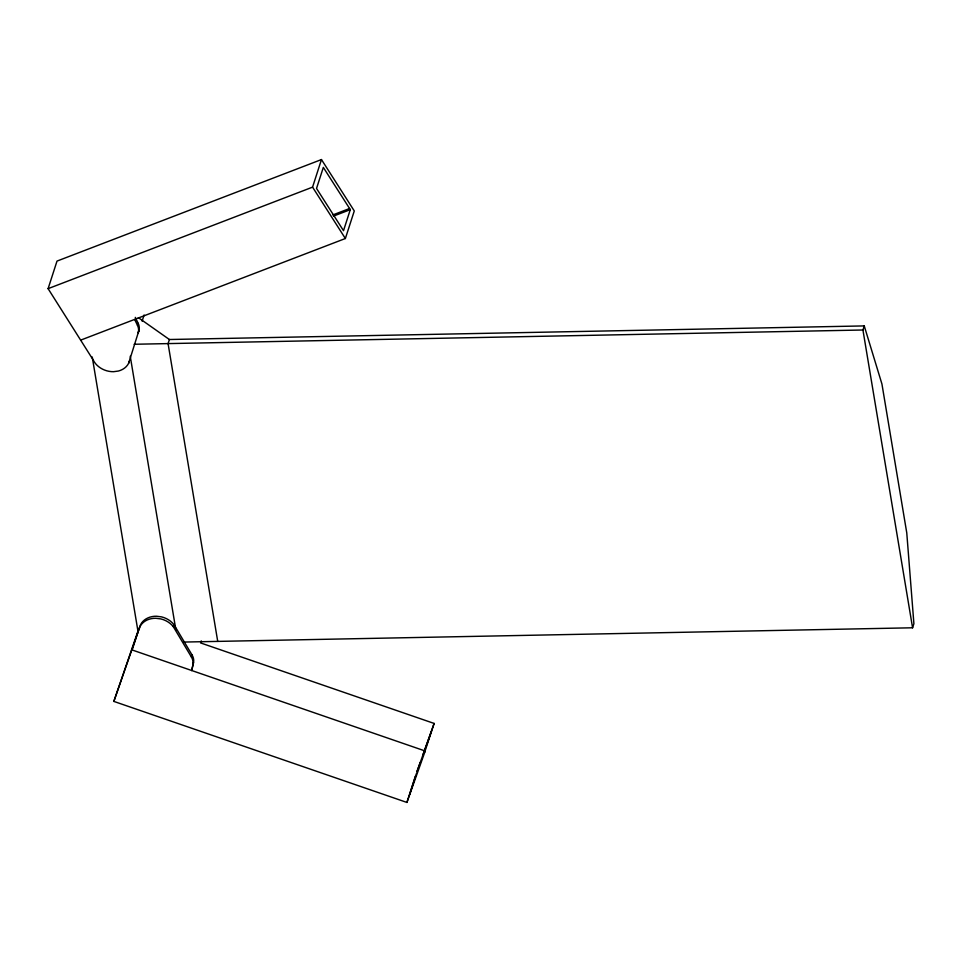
<?xml version="1.0" encoding="UTF-8"?>
<svg xmlns="http://www.w3.org/2000/svg" width="962" height="962" viewBox="0 0 962 962"><rect width="100%" height="100%" fill="white"/><g stroke="black" fill="none" stroke-linecap="round" stroke-linejoin="round"><path stroke-width="1.44" d="M193.53 662.505L191.678 670.502L193.53 662.505A13.949 11.376 17.9 0 0 192.087 655.026L173.99 624.663A19.505 15.921 17.9 0 0 161.52 616.87L156.505 616.233A19.505 15.921 17.9 0 0 139.454 627.982L113.853 701.406L406.914 802.44L425.204 751.009L132.143 649.975L138.071 631.637M80.904 340.043L345.37 238.516L354.281 210.943L321.464 159.56L57.011 261.087L48.1 288.66L93.194 359.98A19.505 15.921 17.9 0 0 113.564 371.693L118.386 371.043A19.505 15.921 17.9 0 0 128.655 363.227L138.841 330.808A13.949 11.376 17.9 0 0 138.167 323.328L135.293 317.376M142.123 321.188L144.084 314.995M138.841 330.808L138.179 332.852A13.949 11.376 17.9 0 0 137.506 325.372L138.167 323.328M128.655 363.227L129.317 361.183M183.814 642.063L912.577 627.789L913.9 623.701L906.769 532.912L881.938 384.018L864.249 325.914L169.396 339.514L168.073 343.602L217.725 641.401M113.853 701.406L138.035 630.88M139.454 627.982L138.793 630.014A19.505 15.921 17.9 0 1 155.844 618.277L160.858 618.915A19.505 15.921 17.9 0 1 173.328 626.707L191.426 657.058A13.949 11.376 17.9 0 1 192.869 664.538M345.37 238.516L312.566 187.145L321.464 159.56M173.328 626.707L173.99 624.663M191.426 657.058L192.087 655.026M201.25 640.884L200.589 642.929L434.115 723.436L424.639 752.32M350.3 209.644L343.506 230.688L316.534 188.444L323.328 167.4L350.3 209.644L333.561 216.077M406.914 802.44L415.368 776.238M409.596 794.6L416.39 773.556M912.577 627.789L862.938 330.002L864.249 325.914M420.25 762.397L416.799 772.089L431.433 731.276M422.715 755.471L434.115 723.436M48.1 288.66L312.566 187.145M332.828 214.935L349.579 208.501M134.163 344.264L862.938 330.002M138.372 317.652L169.396 339.514M134.632 319.42L137.506 325.372M130.243 356.241L175.938 630.326M92.244 356.986L138.191 632.551"/></g></svg>
